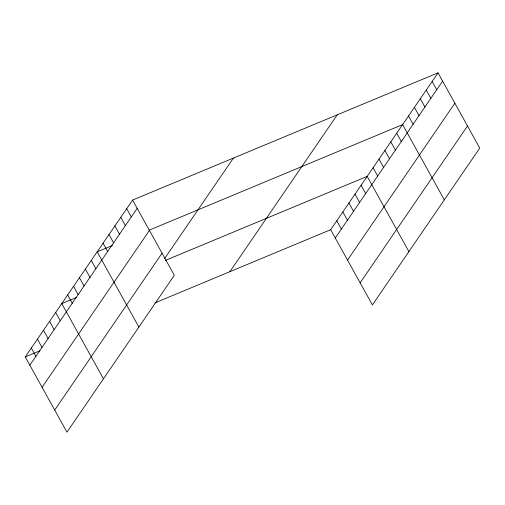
<?xml version="1.0" encoding="UTF-8"?>
<svg xmlns="http://www.w3.org/2000/svg" width="505" height="505" viewBox="0 0 505 505"><rect width="100%" height="100%" fill="white"/><g stroke="black" fill="none" stroke-linecap="round" stroke-linejoin="round"><path stroke-width="0.76" d="M132.607 200.062L174.313 275.301L66.957 432.16L25.25 356.921L132.607 200.062L438.043 72.84L479.75 148.079L372.393 304.938L330.687 229.699L438.043 72.84M29.839 365.197L137.19 208.338M42.085 387.297L149.442 230.431M54.704 410.06L162.061 253.201M164.655 258.522L233.398 158.078M229.895 271.684L337.252 114.824M335.276 237.981L442.632 81.116M347.528 260.075L454.879 103.216M360.147 282.844L467.504 125.985M112.577 245.411L97.175 251.825L138.881 327.063M148.975 230.248L402.618 124.602L444.324 199.847M76.451 297.464L61.749 303.587L103.456 378.826M165.432 260.403L367.192 176.371L408.898 251.61M25.25 356.921L39.952 350.798M154.89 302.924L330.687 229.699M432.141 81.469L436.73 89.745M426.233 90.098L430.822 98.374M420.33 98.721L424.92 106.997M414.428 107.35L419.011 115.626M408.52 115.98L413.109 124.255M396.715 133.232L401.298 141.507M390.807 141.861L395.396 150.136M384.905 150.484L389.494 158.766M378.996 159.113L383.585 167.389M373.094 167.742L377.683 176.018M361.107 185.259L365.696 193.535M355.021 194.147L359.61 202.423M348.942 203.035L353.525 211.311M342.857 211.923L347.446 220.199M336.772 220.811L341.361 229.087M126.698 208.685L131.287 216.961M120.796 217.314L125.385 225.59M114.894 225.943L119.477 234.219M108.985 234.566L113.574 242.848M103.083 243.195L107.672 251.471M91.272 260.447L95.862 268.729M85.37 269.077L89.959 277.352M79.462 277.706L84.051 285.981M73.56 286.335L78.149 294.611M67.657 294.958L72.24 303.234M55.67 312.475L60.253 320.751M49.585 321.363L54.174 329.639M43.499 330.251L48.089 338.533M37.414 339.139L42.003 347.421M31.335 348.033L35.924 356.309"/></g></svg>
